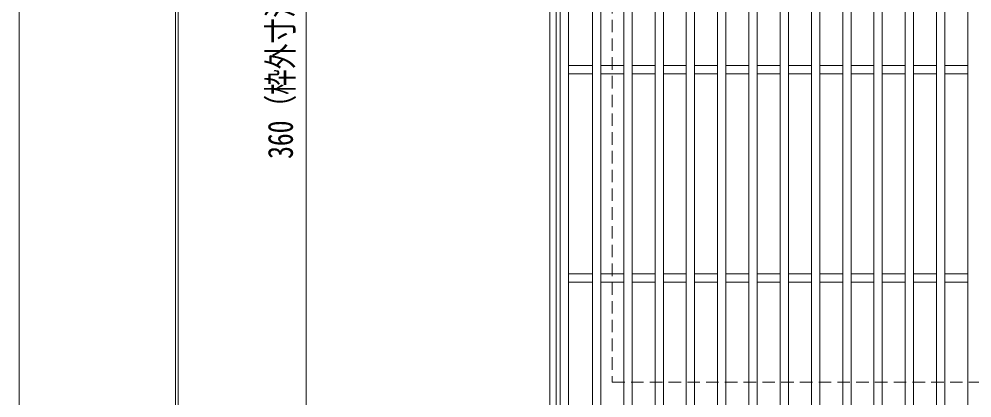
# Model space of a CAD drawing. Units: millimetres, scale not verified. Extents: x -1050 to 1050, y -742 to 742.
# Drawn here: x -1050 to -593, y 250 to 431.8 of the extents above; entities that cross this region are included whole.
import ezdxf
from ezdxf.enums import TextEntityAlignment as Align

# ---------------------------------------------------------------- set-up
doc = ezdxf.new("R2010")
doc.units = ezdxf.units.MM
doc.header["$LTSCALE"] = 5
doc.linetypes.add('DASHED1', pattern=[1.8, 1.2, -0.6])
for name, color, linetype, lineweight in [('0-0_7-図\u3000枠', 4, 'Continuous', 9), ('0-1_寸法注釈', 2, 'Continuous', 9), ('0-3_DEFPOINTS', 134, 'Continuous', 9), ('0-4_蓋', 5, 'Continuous', 9), ('0-9_枠', 7, 'Continuous', 9), ('0-A_溝開口', 4, 'DASHED1', 9)]:
    doc.layers.add(name, color=color, linetype=linetype, lineweight=lineweight)
doc.styles.add('ＭＳ ゴシック', font='')
doc.styles.get('ＭＳ ゴシック').set_extended_font_data('MS Gothic')

msp = doc.modelspace()

# ---------------------------------------------------------------- linework, layer by layer
at = {"layer": '0-0_7-図\u3000枠'}
for p, q in [((-975, -692.5), (-975, 692.5)), ((-973.75, -691.25), (-973.75, 691.25))]:
    msp.add_line(p, q, dxfattribs=at)
at = {"layer": '0-1_寸法注釈'}
msp.add_line((-912.363, 582.475), (-912.363, 232.475), dxfattribs=at)
at = {"layer": '0-3_DEFPOINTS'}
msp.add_lwpolyline([(-1050, -742.5), (-1050, 742.5), (1050, 742.5), (1050, -742.5)], close=True, dxfattribs=at)
at = {"layer": '0-4_蓋'}
for p, q in [((-790.45, 232.475), (-790.45, 582.475)), ((-786.45, 236.475), (-786.45, 578.475)), ((-774.95, 578.475), (-774.95, 236.475)), ((-770.95, 578.475), (-770.95, 236.475)), ((-759.95, 578.475), (-759.95, 236.475)), ((-755.95, 578.475), (-755.95, 236.475)), ((-744.95, 578.475), (-744.95, 236.475)), ((-740.95, 578.475), (-740.95, 236.475)), ((-729.95, 578.475), (-729.95, 236.475)), ((-725.95, 578.475), (-725.95, 236.475)), ((-714.95, 578.475), (-714.95, 236.475)), ((-710.95, 578.475), (-710.95, 236.475)), ((-699.95, 578.475), (-699.95, 236.475)), ((-695.95, 578.475), (-695.95, 236.475)), ((-684.95, 578.475), (-684.95, 236.475)), ((-680.95, 578.475), (-680.95, 236.475)), ((-669.95, 578.475), (-669.95, 236.475)), ((-665.95, 578.475), (-665.95, 236.475)), ((-654.95, 578.475), (-654.95, 236.475)), ((-650.95, 578.475), (-650.95, 236.475)), ((-639.95, 578.475), (-639.95, 236.475)), ((-635.95, 578.475), (-635.95, 236.475)), ((-624.95, 578.475), (-624.95, 236.475)), ((-620.95, 578.475), (-620.95, 236.475)), ((-609.95, 578.475), (-609.95, 236.475)), ((-605.95, 578.475), (-605.95, 236.475)), ((-594.95, 578.475), (-594.95, 236.475)), ((-774.95, 409.475), (-786.45, 409.475)), ((-759.95, 409.475), (-770.95, 409.475)), ((-744.95, 409.475), (-755.95, 409.475)), ((-729.95, 409.475), (-740.95, 409.475)), ((-714.95, 409.475), (-725.95, 409.475)), ((-699.95, 409.475), (-710.95, 409.475)), ((-684.95, 409.475), (-695.95, 409.475)), ((-669.95, 409.475), (-680.95, 409.475)), ((-654.95, 409.475), (-665.95, 409.475)), ((-639.95, 409.475), (-650.95, 409.475)), ((-624.95, 409.475), (-635.95, 409.475)), ((-609.95, 409.475), (-620.95, 409.475)), ((-594.95, 409.475), (-605.95, 409.475)), ((-774.95, 405.475), (-786.45, 405.475)), ((-759.95, 405.475), (-770.95, 405.475)), ((-744.95, 405.475), (-755.95, 405.475)), ((-729.95, 405.475), (-740.95, 405.475)), ((-714.95, 405.475), (-725.95, 405.475)), ((-699.95, 405.475), (-710.95, 405.475)), ((-684.95, 405.475), (-695.95, 405.475)), ((-669.95, 405.475), (-680.95, 405.475)), ((-654.95, 405.475), (-665.95, 405.475)), ((-639.95, 405.475), (-650.95, 405.475)), ((-624.95, 405.475), (-635.95, 405.475)), ((-609.95, 405.475), (-620.95, 405.475)), ((-594.95, 405.475), (-605.95, 405.475)), ((-774.95, 309.475), (-786.45, 309.475)), ((-759.95, 309.475), (-770.95, 309.475)), ((-744.95, 309.475), (-755.95, 309.475)), ((-729.95, 309.475), (-740.95, 309.475)), ((-714.95, 309.475), (-725.95, 309.475)), ((-699.95, 309.475), (-710.95, 309.475)), ((-684.95, 309.475), (-695.95, 309.475)), ((-669.95, 309.475), (-680.95, 309.475)), ((-654.95, 309.475), (-665.95, 309.475)), ((-639.95, 309.475), (-650.95, 309.475)), ((-624.95, 309.475), (-635.95, 309.475)), ((-609.95, 309.475), (-620.95, 309.475)), ((-594.95, 309.475), (-605.95, 309.475)), ((-774.95, 305.475), (-786.45, 305.475)), ((-759.95, 305.475), (-770.95, 305.475)), ((-744.95, 305.475), (-755.95, 305.475)), ((-729.95, 305.475), (-740.95, 305.475)), ((-714.95, 305.475), (-725.95, 305.475)), ((-699.95, 305.475), (-710.95, 305.475)), ((-684.95, 305.475), (-695.95, 305.475)), ((-669.95, 305.475), (-680.95, 305.475)), ((-654.95, 305.475), (-665.95, 305.475)), ((-639.95, 305.475), (-650.95, 305.475)), ((-624.95, 305.475), (-635.95, 305.475)), ((-609.95, 305.475), (-620.95, 305.475)), ((-594.95, 305.475), (-605.95, 305.475))]:
    msp.add_line(p, q, dxfattribs=at)
at = {"layer": '0-9_枠'}
for p, q in [((-795.45, 587.475), (-795.45, 227.475)), ((-792.45, 584.475), (-792.45, 230.475))]:
    msp.add_line(p, q, dxfattribs=at)
at = {"layer": '0-A_溝開口'}
for p, q in [((-765.45, 557.475), (-765.45, 257.475)), ((-765.45, 257.475), (204.55, 257.475))]:
    msp.add_line(p, q, dxfattribs=at)

# ---------------------------------------------------------------- texts
at = {"layer": '0-1_寸法注釈', "color": 7, "style": 'ＭＳ ゴシック', "width": 0.75}
msp.add_text('360（枠外寸法）', height=12.03, rotation=90, dxfattribs=at).set_placement((-915.05, 364.682), align=Align.BOTTOM_LEFT)

doc.saveas('drawing.dxf')
